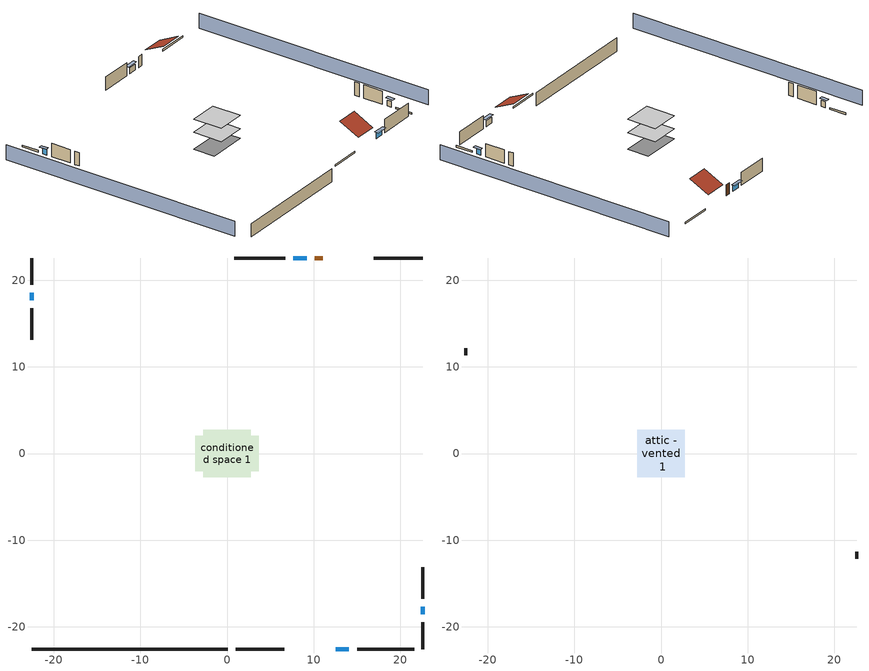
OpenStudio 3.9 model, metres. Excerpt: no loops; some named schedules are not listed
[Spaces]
conditioned space 1
 floor foundation (Slab1 construction): -3.64,-2.02 -3.64,2.02 3.64,2.02 3.64,-2.02 z-2.13
 floor adiabatic (AdiabaticFloorConstruction): -2.71,-2.71 -2.71,2.71 2.71,2.71 2.71,-2.71 z0.3
 wall outside (Wall1 construction): 15.01,-22.56 21.63,-22.56 z0.3:2.74
 wall outside (Wall2 construction): -22.56,16.78 -22.56,13.1 z0.3:2.74
 wall outside (Wall3 construction): 6.72,22.56 0.86,22.56 z0.3:2.74
 wall outside (Wall4 construction): 22.56,-16.78 22.56,-13.1 z0.3:2.74
 wall outside (RimJoist1 construction): 1.01,-22.56 6.62,-22.56 z0.3:0.61
 wall outside (RimJoist2 construction): -22.56,22.56 -22.56,19.45 z0.3:0.61
 wall outside (RimJoist3 construction): 22.56,22.56 16.95,22.56 z0.3:0.61
 wall outside (RimJoist4 construction): 22.56,-22.56 22.56,-19.45 z0.3:0.61
 wall outside (AdiabaticWallConstruction): 12.54,-22.56 14.08,-22.56 / 9.2,22.56 7.65,22.56 z0.3:1.34; -22.56,18.53 -22.56,17.71 / 22.56,-18.53 22.56,-17.71 z0.3:1.4
 wall outside (AdiabaticWallConstruction 1): 11.04,22.56 10.12,22.56 z0.3:2.34
 wall foundation (FoundationWall1 construction): -22.56,-22.56 0.08,-22.56 z-2.13:0.3
 window (WindowConstruction): 12.54,-22.56 14.08,-22.56 z0.3:1.34
 window (WindowConstruction 1): -22.56,18.52 -22.56,17.71 z0.3:1.4
 window (WindowConstruction 2): 9.2,22.56 7.65,22.56 z0.3:1.34
 window (WindowConstruction 3): 22.56,-18.52 22.56,-17.71 z0.3:1.4
 door (Door): 11.04,22.56 10.12,22.56 z0.3:2.34
 ceiling adiabatic (AdiabaticFloorConstruction): 2.71,-2.71 2.71,2.71 -2.71,2.71 -2.71,-2.71 z0.3
attic - vented 1
 floor to conditioned space 1 (Floor1 construction Reversed): -2.71,-2.71 -2.71,2.71 2.71,2.71 2.71,-2.71 z2.74
 wall outside (Wall5 construction): -22.56,12.17 -22.56,11.33 z0.3:2.74
 wall outside (Wall6 construction): 22.56,-12.17 22.56,-11.33 z0.3:2.74
 roof outside (Roof1 construction): 11.61,-22.56,2.74 11.61,-18.93,4.56 7.55,-18.93,4.56 7.55,-22.56,2.74
 roof outside (Roof2 construction): 11.97,22.56,2.74 11.97,18.93,4.56 16.03,18.93,4.56 16.03,22.56,2.74
shading: 27.13,-22.56 27.13,22.56 / -27.13,22.56 -27.13,-22.56 z0:2.74; 14.38,-22.56 12.23,-22.56 12.23,-23.17 14.38,-23.17 z1.65; -22.56,17.41 -22.56,18.83 -23.17,18.83 -23.17,17.41 z1.71; 7.35,22.56 9.5,22.56 9.5,23.17 7.35,23.17 z1.65; 22.56,-17.41 22.56,-18.83 23.17,-18.83 23.17,-17.41 z1.71
[Site]
Portland Intl Arpt_OR: Latitude {deg}=45.59; Longitude {deg}=-122.6; Time Zone {hr}=-8; Elevation {m}=33; Terrain=Suburbs; Keep Site Location Information=Yes
[Site:GroundTemperature:Shallow]
10.2558, 8.96328, 8.85977, 9.47314, 11.9355, 14.3863, 16.5111, 17.8571, 17.9714, 16.8767, 14.8061, 12.4304
[Site:WaterMainsTemperature]
Calculation Method=Schedule; Temperature Schedule=mains temperature schedule
[Building]
Building 1
[Material] Roughness=Rough
Name | Thickness {m} | Conductivity {W/m-K} | Density {kg/m3} | Specific Heat {J/kg-K} | Thermal Absorptance | Solar Absorptance | Visible Absorptance
asphalt or fiberglass shingles | 0.00635 | 0.162714 | 1121.4 | 1465.45 | 0.9 | 0.85 | 0.85
roof rigid ins | 0.00281632 | 0.029427 | 32.04 | 1214.23 | 0.9 | 0.7 | 0.7
osb sheathing 0.5 in. | 0.0127 | 0.115458 | 512.64 | 1214.23 | 0.9 | 0.6 | 0.6
wood siding | 0.0254 | 0.102417 | 544.68 | 1172.36 | 0.9 | 0.85 | 0.85
osb sheathing 0.5 in. 1 | 0.0127 | 0.115458 | 512.64 | 1214.23 | 0.9 | 0.7 | 0.7
wall stud and cavity | 0.1397 | 0.550994 | 139.0536 | 1170.24 | 0.9 | 0.7 | 0.7
gypsum board | 0.0127 | 0.160291 | 801 | 837.4 | 0.9 | 0.6 | 0.6
wall stud and cavity 1 | 0.1397 | 0.727959 | 139.0536 | 1170.24 | 0.9 | 0.6 | 0.6
rim joist stud and cavity | 0.0508 | 0.178688 | 50.32683 | 1063.81 | 0.9 | 0.6 | 0.6
ceiling loosefill ins | 0.0846667 | 0.0480833 | 16.02 | 1046.75 | 0.9 | 0.7 | 0.7
ceiling stud and cavity | 0.1397 | 0.0920385 | 65.682 | 1177.47 | 0.9 | 0.7 | 0.7
concrete 8.0 in. | 0.2032 | 1.803125 | 2242.8 | 837.4 | 0.9 | 0.7 | 0.7
gypsum board 1 | 0.0127 | 0.160291 | 801 | 837.4 | 0.9 | 0.7 | 0.7
concrete 4.0 in. | 0.1016 | 1.803125 | 2242.8 | 837.4 | 0.9 | 0.7 | 0.7
floor covering | 0.0127 | 0.0450781 | 54.468 | 1339.84 | 0.9 | 0.9 | 0.9
wood siding 1; wood siding 2 | 0.0254 | 0.102417 | 544.68 | 1172.36
wall rigid ins; floor rigid ins | 0.512978 | 0.029427 | 32.04 | 1214.23 | 0.9 | 0.7 | 0.7
wall stud and cavity 2 | 0.0889 | 0.380278 | 52.3479 | 1209.89 | 0.9 | 0.7 | 0.7
door material | 0.04445 | 0.0612267 | 512.64 | 1214.23 | 0.9 | 0.7 | 0.7
floor stud and cavity | 0.1397 | 1.75129 | 37.0049 | 1207.88 | 0.9 | 0.7 | 0.7
osb sheathing 0.75 in. | 0.01905 | 0.115458 | 512.64 | 1214.23 | 0.9 | 0.7 | 0.7
floor covering 1 | 0.0127 | 0.0433444 | 54.468 | 1339.84 | 0.9 | 0.6 | 0.6
wall stud and cavity 3 | 0.0889 | 0.391764 | 83.0341 | 1211.67 | 0.9 | 0.7 | 0.7
furniture material conditioned space 1 | 0.1524 | 0.115458 | 640.8 | 1214.23 | 0.9 | 0.6 | 0.6
[Construction]
Roof1 construction; Roof2 construction: asphalt or fiberglass shingles, roof rigid ins, osb sheathing 0.5 in.
Wall1 construction; Wall2 construction; Wall3 construction; Wall4 construction: wood siding, osb sheathing 0.5 in. 1, wall stud and cavity, gypsum board
Wall5 construction; Wall6 construction: wood siding, osb sheathing 0.5 in. 1, wall stud and cavity 1
RimJoist1 construction; RimJoist2 construction; RimJoist3 construction; RimJoist4 construction: wood siding, rim joist stud and cavity
Floor1 construction Reversed: gypsum board, ceiling stud and cavity, ceiling loosefill ins
FoundationWall1 construction: concrete 8.0 in., gypsum board 1
Slab1 construction: concrete 4.0 in., floor covering
WindowConstruction; WindowConstruction 1; WindowConstruction 2; WindowConstruction 3: WindowMaterial
AdiabaticWallConstruction: wood siding 1, wall rigid ins, wall stud and cavity 2, gypsum board
Door: door material
AdiabaticWallConstruction 1: wood siding 2, wall rigid ins, wall stud and cavity 2, gypsum board
AdiabaticFloorConstruction: floor stud and cavity, floor rigid ins, osb sheathing 0.75 in., floor covering 1
PartitionWallConstruction: gypsum board, wall stud and cavity 3, gypsum board
furniture construction conditioned space 1: furniture material conditioned space 1
[WindowMaterial:SimpleGlazingSystem]
WindowMaterial: U-Factor {W/m2-K}=2.78222; Solar Heat Gain Coefficient=0.56
[ThermalZone] Multiplier=1; Use Ideal Air Loads=No
Name | Volume {m3} | Thermostat
conditioned space | 143.623 | conditioned space temperature setpoint
attic - vented | 11.9124
[Sizing:Zone] Zone Cooling Design Supply Air Temperature Input Method=SupplyAirTemperature; Zone Cooling Design Supply Air Temperature {C}=14; Zone Cooling Design Supply Air Temperature Difference {deltaC}=11.11; Zone Heating Design Supply Air Temperature Input Method=SupplyAirTemperature; Zone Heating Design Supply Air Temperature {C}=40; Zone Heating Design Supply Air Temperature Difference {deltaC}=11.11; Zone Cooling Design Supply Air Humidity Ratio {kg-H2O/kg-air}=0.0085; Zone Heating Design Supply Air Humidity Ratio {kg-H2O/kg-air}=0.008; Cooling Design Air Flow Method=DesignDay; Heating Design Air Flow Method=DesignDay; Account for Dedicated Outdoor Air System=No; Dedicated Outdoor Air System Control Strategy=NeutralSupplyAir; Dedicated Outdoor Air Low Setpoint Temperature for Design {C}=autosize; Dedicated Outdoor Air High Setpoint Temperature for Design {C}=autosize; Zone Load Sizing Method=Sensible Load Only No Latent Load; Zone Latent Cooling Design Supply Air Humidity Ratio Input Method=HumidityRatioDifference; Zone Cooling Design Supply Air Humidity Ratio Difference {kgWater/kgDryAir}=0.005; Zone Latent Heating Design Supply Air Humidity Ratio Input Method=HumidityRatioDifference; Zone Humidification Design Supply Air Humidity Ratio Difference {kgWater/kgDryAir}=0.005; Sizing Option=Coincident
conditioned space; attic - vented
[Space]
Name | Thermal Zone | Volume {m3}
conditioned space 1 | conditioned space | 143.623
attic - vented 1 | attic - vented | 11.9124
[ThermostatSetpoint:DualSetpoint]
conditioned space temperature setpoint: Heating Setpoint Temperature Schedule=heating setpoint; Cooling Setpoint Temperature Schedule=cooling setpoint; Temperature Difference Between Cutout And Setpoint {deltaC}=0
[Foundation:Kiva]
Foundation Kiva 1: Initial Indoor Air Temperature {C}=15; Wall Height Above Grade {m}=0.3048; Wall Depth Below Slab {m}=0.2032
[Foundation:Kiva:Settings]
Soil Conductivity {W/m-K}=1.3848; Soil Density {kg/m3}=1842.3; Soil Specific Heat {J/kg-K}=418.7; Ground Solar Absorptivity=0.9; Ground Thermal Absorptivity=0.9; Ground Surface Roughness {m}=0.03; Far-Field Width {m}=40; Deep-Ground Boundary Condition=ZeroFlux; Deep-Ground Depth {m}=40; Minimum Cell Dimension {m}=0.2; Maximum Cell Growth Coefficient=3; Simulation Timestep=Timestep
[SurfaceProperty:ExposedFoundationPerimeter]
Slab1: Exposed Perimeter Calculation Method=TotalExposedPerimeter; Total Exposed Perimeter {m}=22.64664
[SurfaceProperty:IncidentSolarMultiplier] Incident Solar Multiplier=1; Incident Solar Multiplier Schedule=trans schedule winter=0.85 summer=0.7
Window1; Window2; Window3; Window4
[InternalMass:Definition] Design Level Calculation Method=SurfaceArea
Name | Construction | Surface Area {m2}
partition wall mass | PartitionWallConstruction | 58.90053
furniture mass conditioned space 1 | furniture construction conditioned space 1 | 23.56021
[InternalMass] Space or SpaceType=conditioned space 1; Multiplier=1
Name | Internal Mass Definition
partition wall mass | partition wall mass
furniture mass conditioned space 1 | furniture mass conditioned space 1
[External:File]
External File 1: File=in.schedules.csv
[ElectricEquipment:Definition] Design Level Calculation Method=EquipmentLevel
Name | Design Level {W} | Fraction Latent | Fraction Radiant | Fraction Lost
ceiling fan | 18.2345 | 0 | 0.558 | 0
clothes washer | 1027.13 | 0.03 | 0.162 | 0.7
clothes dryer | 5856.94 | 0.015 | 0.081 | 0.85
dishwasher | 362.075 | 0.3 | 0.18 | 0.4
fridge | 45.9075 | 0 | 0.6 | 0
freezer | 194.914 | 0 | 0.6 | 0
cooking range | 125.734 | 0.16 | 0.384 | 0.2
misc tv | 704.108 | 0 | 0.6 | 0
misc plug loads | 515.893 | 0.021 | 0.558 | 0.049
whole house fan; mech vent house fan | 0 | 0 | 0 | 1
mech vent house fan cfis | 0 | 0 | 0 | 0
mech vent range fan 0 | 30 | 0 | 0 | 1
mech vent bath fan 0 | 15 | 0 | 0 | 1
[ElectricEquipment] Space or SpaceType=conditioned space 1
Name | Electric Equipment Definition | Schedule
ceiling fan | ceiling fan | ceiling_fan
clothes washer | clothes washer | clothes_washer
clothes dryer | clothes dryer | clothes_dryer
dishwasher | dishwasher | dishwasher
fridge | fridge | fridge schedule
freezer | freezer | freezer schedule
cooking range | cooking range | cooking_range
misc tv | misc tv | plug_loads_tv
misc plug loads | misc plug loads | plug_loads_other
whole house fan | whole house fan | Always On Discrete
mech vent house fan | mech vent house fan | mech vent house fan schedule
mech vent house fan cfis | mech vent house fan cfis | mech vent house fan cfis schedule
mech vent range fan 0 | mech vent range fan 0 | mech vent range fan 0 schedule
mech vent bath fan 0 | mech vent bath fan 0 | mech vent bath fan 0 schedule
[EnergyManagementSystem:Sensor]
Name | Output Variable or Output Meter Index Key | Output Variable or Output Meter
water_heater_amb_temp; fridge_tin_s; tin_s | conditioned space | Zone Mean Air Temperature
water_heater_amb_rh | conditioned space | Zone Air Relative Humidity
water_heater_T_set | water heater setpoint | Schedule Value
out_pb_s |  | Site Outdoor Air Barometric Pressure
out_wt_s |  | Site Outdoor Air Humidity Ratio
win_s | conditioned space | Zone Air Humidity Ratio
site_vw_s |  | Site Wind Speed
tout_s | conditioned space | Zone Outdoor Air Drybulb Temperature
cool_season | cooling season schedule | Schedule Value
natural_vent_s | natural vent schedule | Schedule Value
htg_sp_s | heating setpoint | Schedule Value
clg_sp_s | cooling setpoint | Schedule Value
mech_vent_range_fan_0_sch_s | mech vent range fan 0 schedule | Schedule Value
mech_vent_bath_fan_0_sch_s | mech vent bath fan 0 schedule | Schedule Value
clothes_dryer_exhaust_0_sch_s | clothes_dryer | Schedule Value
conditioned_space_htg_unmet_s | conditioned space | Zone Heating Setpoint Not Met Time
conditioned_space_clg_unmet_s | conditioned space | Zone Cooling Setpoint Not Met Time
htg_load_cond |  | Heating:EnergyTransfer:Zone:CONDITIONED SPACE
clg_load_cond |  | Cooling:EnergyTransfer:Zone:CONDITIONED SPACE
s_conv | Floor1 | Surface Inside Face Convection Heat Gain Energy
s_ig | Floor1 | Surface Inside Face Internal Gains Radiation Heat Gain Energy
s_sol | Floor1 | Surface Inside Face Solar Radiation Heat Gain Energy
s_lgt | Floor1 | Surface Inside Face Lights Radiation Heat Gain Energy
s_surf | Floor1 | Surface Inside Face Net Surface Thermal Radiation Heat Gain Energy
s_conv_1 | FoundationWall1 | Surface Inside Face Convection Heat Gain Energy
s_ig_1 | FoundationWall1 | Surface Inside Face Internal Gains Radiation Heat Gain Energy
s_sol_1 | FoundationWall1 | Surface Inside Face Solar Radiation Heat Gain Energy
s_lgt_1 | FoundationWall1 | Surface Inside Face Lights Radiation Heat Gain Energy
s_surf_1 | FoundationWall1 | Surface Inside Face Net Surface Thermal Radiation Heat Gain Energy
s_conv_2 | inferred conditioned ceiling | Surface Inside Face Convection Heat Gain Energy
s_ig_2 | inferred conditioned ceiling | Surface Inside Face Internal Gains Radiation Heat Gain Energy
s_sol_2 | inferred conditioned ceiling | Surface Inside Face Solar Radiation Heat Gain Energy
s_lgt_2 | inferred conditioned ceiling | Surface Inside Face Lights Radiation Heat Gain Energy
s_surf_2 | inferred conditioned ceiling | Surface Inside Face Net Surface Thermal Radiation Heat Gain Energy
s_conv_3 | inferred conditioned floor | Surface Inside Face Convection Heat Gain Energy
s_ig_3 | inferred conditioned floor | Surface Inside Face Internal Gains Radiation Heat Gain Energy
s_sol_3 | inferred conditioned floor | Surface Inside Face Solar Radiation Heat Gain Energy
s_lgt_3 | inferred conditioned floor | Surface Inside Face Lights Radiation Heat Gain Energy
s_surf_3 | inferred conditioned floor | Surface Inside Face Net Surface Thermal Radiation Heat Gain Energy
s_conv_4 | RimJoist1 | Surface Inside Face Convection Heat Gain Energy
s_ig_4 | RimJoist1 | Surface Inside Face Internal Gains Radiation Heat Gain Energy
s_sol_4 | RimJoist1 | Surface Inside Face Solar Radiation Heat Gain Energy
s_lgt_4 | RimJoist1 | Surface Inside Face Lights Radiation Heat Gain Energy
s_surf_4 | RimJoist1 | Surface Inside Face Net Surface Thermal Radiation Heat Gain Energy
s_conv_5 | RimJoist2 | Surface Inside Face Convection Heat Gain Energy
s_ig_5 | RimJoist2 | Surface Inside Face Internal Gains Radiation Heat Gain Energy
s_sol_5 | RimJoist2 | Surface Inside Face Solar Radiation Heat Gain Energy
s_lgt_5 | RimJoist2 | Surface Inside Face Lights Radiation Heat Gain Energy
s_surf_5 | RimJoist2 | Surface Inside Face Net Surface Thermal Radiation Heat Gain Energy
s_conv_6 | RimJoist3 | Surface Inside Face Convection Heat Gain Energy
s_ig_6 | RimJoist3 | Surface Inside Face Internal Gains Radiation Heat Gain Energy
s_sol_6 | RimJoist3 | Surface Inside Face Solar Radiation Heat Gain Energy
s_lgt_6 | RimJoist3 | Surface Inside Face Lights Radiation Heat Gain Energy
s_surf_6 | RimJoist3 | Surface Inside Face Net Surface Thermal Radiation Heat Gain Energy
s_conv_7 | RimJoist4 | Surface Inside Face Convection Heat Gain Energy
s_ig_7 | RimJoist4 | Surface Inside Face Internal Gains Radiation Heat Gain Energy
s_sol_7 | RimJoist4 | Surface Inside Face Solar Radiation Heat Gain Energy
s_lgt_7 | RimJoist4 | Surface Inside Face Lights Radiation Heat Gain Energy
s_surf_7 | RimJoist4 | Surface Inside Face Net Surface Thermal Radiation Heat Gain Energy
s_conv_8 | Slab1 | Surface Inside Face Convection Heat Gain Energy
s_ig_8 | Slab1 | Surface Inside Face Internal Gains Radiation Heat Gain Energy
s_sol_8 | Slab1 | Surface Inside Face Solar Radiation Heat Gain Energy
s_lgt_8 | Slab1 | Surface Inside Face Lights Radiation Heat Gain Energy
s_surf_8 | Slab1 | Surface Inside Face Net Surface Thermal Radiation Heat Gain Energy
ss_sol | Door1 | Surface Inside Face Solar Radiation Heat Gain Energy
ss_lgt | Door1 | Surface Inside Face Lights Radiation Heat Gain Energy
ss_conv | Door1 | Surface Inside Face Convection Heat Gain Energy
ss_ig | Door1 | Surface Inside Face Internal Gains Radiation Heat Gain Energy
ss_surf | Door1 | Surface Inside Face Net Surface Thermal Radiation Heat Gain Energy
ss_conv_1 | Window1 | Surface Inside Face Convection Heat Gain Energy
ss_ig_1 | Window1 | Surface Inside Face Internal Gains Radiation Heat Gain Energy
ss_surf_1 | Window1 | Surface Inside Face Net Surface Thermal Radiation Heat Gain Energy
ss_trans_in | Window1 | Surface Window Transmitted Solar Radiation Rate
ss_back_out | Window1 | Surface Window Shortwave from Zone Back Out Window Heat Transfer Rate
ss_trans_out | Window1 | Surface Inside Face Initial Transmitted Diffuse Transmitted Out Window Solar Radiation Rate
ss_conv_2 | Window2 | Surface Inside Face Convection Heat Gain Energy
ss_ig_2 | Window2 | Surface Inside Face Internal Gains Radiation Heat Gain Energy
ss_surf_2 | Window2 | Surface Inside Face Net Surface Thermal Radiation Heat Gain Energy
ss_trans_in_1 | Window2 | Surface Window Transmitted Solar Radiation Rate
ss_back_out_1 | Window2 | Surface Window Shortwave from Zone Back Out Window Heat Transfer Rate
ss_trans_out_1 | Window2 | Surface Inside Face Initial Transmitted Diffuse Transmitted Out Window Solar Radiation Rate
ss_conv_3 | Window3 | Surface Inside Face Convection Heat Gain Energy
ss_ig_3 | Window3 | Surface Inside Face Internal Gains Radiation Heat Gain Energy
ss_surf_3 | Window3 | Surface Inside Face Net Surface Thermal Radiation Heat Gain Energy
ss_trans_in_2 | Window3 | Surface Window Transmitted Solar Radiation Rate
ss_back_out_2 | Window3 | Surface Window Shortwave from Zone Back Out Window Heat Transfer Rate
ss_trans_out_2 | Window3 | Surface Inside Face Initial Transmitted Diffuse Transmitted Out Window Solar Radiation Rate
ss_conv_4 | Window4 | Surface Inside Face Convection Heat Gain Energy
ss_ig_4 | Window4 | Surface Inside Face Internal Gains Radiation Heat Gain Energy
ss_surf_4 | Window4 | Surface Inside Face Net Surface Thermal Radiation Heat Gain Energy
ss_trans_in_3 | Window4 | Surface Window Transmitted Solar Radiation Rate
ss_back_out_3 | Window4 | Surface Window Shortwave from Zone Back Out Window Heat Transfer Rate
ss_trans_out_3 | Window4 | Surface Inside Face Initial Transmitted Diffuse Transmitted Out Window Solar Radiation Rate
s_conv_9 | Wall1 | Surface Inside Face Convection Heat Gain Energy
s_ig_9 | Wall1 | Surface Inside Face Internal Gains Radiation Heat Gain Energy
s_sol_9 | Wall1 | Surface Inside Face Solar Radiation Heat Gain Energy
s_lgt_9 | Wall1 | Surface Inside Face Lights Radiation Heat Gain Energy
s_surf_9 | Wall1 | Surface Inside Face Net Surface Thermal Radiation Heat Gain Energy
s_conv_10 | Wall2 | Surface Inside Face Convection Heat Gain Energy
s_ig_10 | Wall2 | Surface Inside Face Internal Gains Radiation Heat Gain Energy
s_sol_10 | Wall2 | Surface Inside Face Solar Radiation Heat Gain Energy
s_lgt_10 | Wall2 | Surface Inside Face Lights Radiation Heat Gain Energy
s_surf_10 | Wall2 | Surface Inside Face Net Surface Thermal Radiation Heat Gain Energy
s_conv_11 | Wall3 | Surface Inside Face Convection Heat Gain Energy
s_ig_11 | Wall3 | Surface Inside Face Internal Gains Radiation Heat Gain Energy
s_sol_11 | Wall3 | Surface Inside Face Solar Radiation Heat Gain Energy
s_lgt_11 | Wall3 | Surface Inside Face Lights Radiation Heat Gain Energy
s_surf_11 | Wall3 | Surface Inside Face Net Surface Thermal Radiation Heat Gain Energy
s_conv_12 | Wall4 | Surface Inside Face Convection Heat Gain Energy
s_ig_12 | Wall4 | Surface Inside Face Internal Gains Radiation Heat Gain Energy
s_sol_12 | Wall4 | Surface Inside Face Solar Radiation Heat Gain Energy
s_lgt_12 | Wall4 | Surface Inside Face Lights Radiation Heat Gain Energy
s_surf_12 | Wall4 | Surface Inside Face Net Surface Thermal Radiation Heat Gain Energy
im_conv | furniture mass conditioned space 1 | Surface Inside Face Convection Heat Gain Energy
im_ig | furniture mass conditioned space 1 | Surface Inside Face Internal Gains Radiation Heat Gain Energy
im_sol | furniture mass conditioned space 1 | Surface Inside Face Solar Radiation Heat Gain Energy
im_lgt | furniture mass conditioned space 1 | Surface Inside Face Lights Radiation Heat Gain Energy
im_surf | furniture mass conditioned space 1 | Surface Inside Face Net Surface Thermal Radiation Heat Gain Energy
im_conv_1 | partition wall mass | Surface Inside Face Convection Heat Gain Energy
im_ig_1 | partition wall mass | Surface Inside Face Internal Gains Radiation Heat Gain Energy
im_sol_1 | partition wall mass | Surface Inside Face Solar Radiation Heat Gain Energy
im_lgt_1 | partition wall mass | Surface Inside Face Lights Radiation Heat Gain Energy
im_surf_1 | partition wall mass | Surface Inside Face Net Surface Thermal Radiation Heat Gain Energy
airflow_gain | infil flow | Infiltration Sensible Heat Gain Energy
airflow_loss | infil flow | Infiltration Sensible Heat Loss Energy
airflow_gain_1 | natural vent flow | Infiltration Sensible Heat Gain Energy
airflow_loss_1 | natural vent flow | Infiltration Sensible Heat Loss Energy
airflow_gain_2 | whole house fan flow | Infiltration Sensible Heat Gain Energy
airflow_loss_2 | whole house fan flow | Infiltration Sensible Heat Loss Energy
mv_conv | mech vent bath fan 0 | Electric Equipment Convective Heating Energy
mv_rad | mech vent bath fan 0 | Electric Equipment Radiant Heating Energy
mv_conv_1 | mech vent house fan | Electric Equipment Convective Heating Energy
mv_rad_1 | mech vent house fan | Electric Equipment Radiant Heating Energy
mv_conv_2 | mech vent house fan cfis | Electric Equipment Convective Heating Energy
mv_rad_2 | mech vent house fan cfis | Electric Equipment Radiant Heating Energy
mv_conv_3 | mech vent range fan 0 | Electric Equipment Convective Heating Energy
mv_rad_3 | mech vent range fan 0 | Electric Equipment Radiant Heating Energy
mv_conv_4 | mech vent house fan latent load | Other Equipment Convective Heating Energy
mv_rad_4 | mech vent house fan latent load | Other Equipment Radiant Heating Energy
mv_conv_5 | mech vent house fan sensible load | Other Equipment Convective Heating Energy
mv_rad_5 | mech vent house fan sensible load | Other Equipment Radiant Heating Energy
ig_lgt_conv | interior lighting | Lights Convective Heating Energy
ig_lgt_rad | interior lighting | Lights Radiant Heating Energy
ig_lgt_vis | interior lighting | Lights Visible Radiation Heating Energy
[OtherEquipment:Definition] Design Level Calculation Method=EquipmentLevel
Name | Design Level {W} | Fraction Latent | Fraction Radiant | Fraction Lost
water heater sens; mech vent house fan sensible load | 0 | 0 | 0 | 0
water heater lat; mech vent house fan latent load | 0 | 1 | 0 | 0
water heater energy adjustment1 | 0.01 | 0 | 0 | 1
clothes dryer 2 | 0 | 0.015 | 0.081 | 0.85
cooking range 2 | 3684.91 | 0.16 | 0.384 | 0.2
general water use sensible | -43.4886 | 0 | 0.6 | 0
general water use latent | 44.1266 | 1 | 0 | 0
[OtherEquipment] Space or SpaceType=conditioned space 1
Name | Other Equipment Definition | Schedule | Fuel Type
water heater sens | water heater sens | Always On Discrete
water heater lat | water heater lat | Always On Discrete
water heater energy adjustment1 | water heater energy adjustment1 | Always On Discrete | Electricity
clothes dryer 1 | clothes dryer 2 | clothes_dryer | Electricity
cooking range 1 | cooking range 2 | cooking_range | NaturalGas
general water use sensible | general water use sensible | general water use schedule
general water use latent | general water use latent | general water use schedule
mech vent house fan sensible load | mech vent house fan sensible load | Always On Discrete
mech vent house fan latent load | mech vent house fan latent load | Always On Discrete
[WaterUse:Equipment:Definition]
Name | Peak Flow Rate {m3/s}
clothes washer | 1.64358e-05
dishwasher | 6.59983e-06
[Lights:Definition]
interior lighting: Design Level Calculation Method=LightingLevel; Lighting Level {W}=123.25; Fraction Radiant=0.6; Fraction Visible=0.2; Return Air Fraction=0
[Lights]
interior lighting: Lights Definition=interior lighting; Space or SpaceType=conditioned space 1; Schedule=lighting_interior; Fraction Replaceable=1
[Exterior:Lights:Definition]
exterior lighting: Design Level {W}=5.05151
[Exterior:Lights]
exterior lighting: Exterior Lights Definition=exterior lighting; Schedule=exterior lighting schedule
[People:Definition]
occupants: Number of People Calculation Method=People; Number of People {people}=2; Fraction Radiant=0.314171; Sensible Heat Fraction=0.56303; Carbon Dioxide Generation Rate {m3/s-W}=0; Enable ASHRAE 55 Comfort Warnings=No; Mean Radiant Temperature Calculation Type=EnclosureAveraged
[People]
occupants: People Definition=occupants; Space or SpaceType=conditioned space 1; Number of People Schedule=occupants; Activity Level Schedule=occupants activity schedule; Multiplier=1
[SpaceInfiltration:DesignFlowRate] Space or SpaceType=conditioned space 1; Schedule=Always On Discrete; Design Flow Rate Calculation Method=Flow/Space; Design Flow Rate {m3/s}=0
natural vent flow; whole house fan flow; infil flow
[ZoneMixing]
whole house fan mix: Zone or Space=attic - vented; Schedule=Always On Continuous; Design Flow Rate Calculation Method=Flow/Zone; Design Flow Rate {m3/s}=0; Source Zone or Space=conditioned space
[SpaceInfiltration:EffectiveLeakageArea]
infil attic - vented 1: Space or SpaceType=attic - vented 1; Schedule=Always On Discrete; Effective Air Leakage Area {cm2}=981.577; Stack Coefficient=8.43826e-05; Wind Coefficient=3.11311e-05
